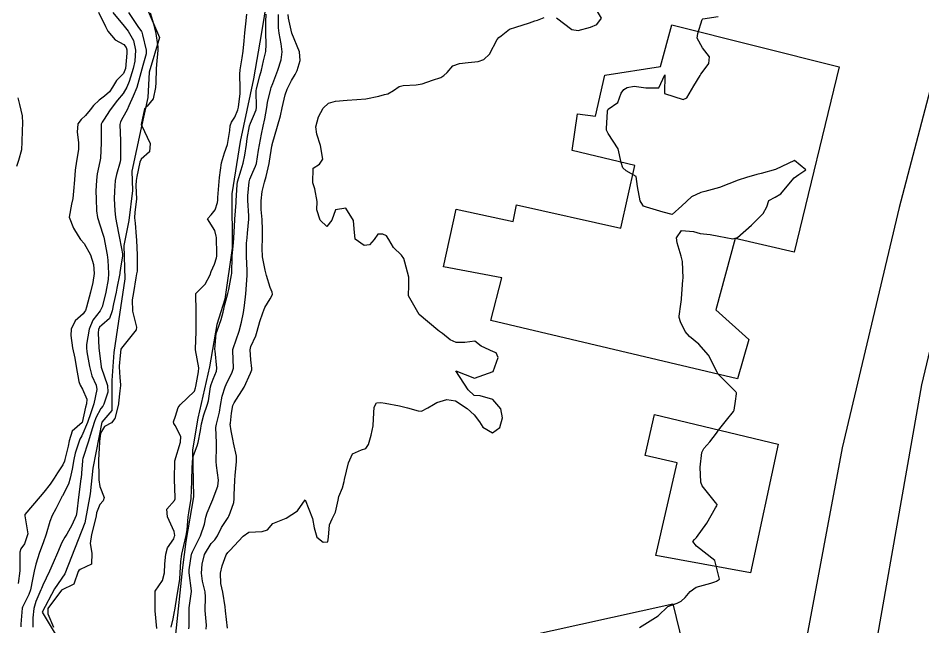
# Model space of a CAD drawing. Header units: metres. Extents: x 292545 to 299085, y 7450245 to 7463078.
# Drawn here: x 296687.5 to 296784.5, y 7460885.7 to 7460951 of the extents above; entities that cross this region are included whole.
import ezdxf

# ---------------------------------------------------------------- set-up
doc = ezdxf.new("R2010")
doc.units = ezdxf.units.M
for name, color, linetype in [('Curvas de Nivel 1m', 11, 'Continuous'), ('Curvas de Nivel 5m', 15, 'Continuous'), ('Edificações', 30, 'Continuous'), ('Hidrografia', 140, 'Continuous'), ('Vias Primárias', 230, 'Continuous')]:
    doc.layers.add(name, color=color, linetype=linetype)

msp = doc.modelspace()

# ---------------------------------------------------------------- linework, layer by layer
at = {"layer": 'Curvas de Nivel 1m', "flags": 128}
for points, elevation in [([(296696.161, 7460951.588), (296696.9, 7460950.054), (296697.167, 7460949.576), (296697.966, 7460948.646), (296698.879, 7460948.118), (296699.146, 7460947.827), (296699.208, 7460947.555), (296699.204, 7460947.219), (296699.057, 7460945.557), (296698.837, 7460945.014), (296698.11, 7460944.288), (296697.673, 7460943.571), (296697.328, 7460943.065), (296696.813, 7460942.599), (296696.232, 7460942.162), (296695.644, 7460941.592), (296695.28, 7460941.111), (296694.787, 7460940.512), (296694.298, 7460940.089), (296693.94, 7460939.612), (296693.873, 7460938.722), (296694.008, 7460937.611), (296694.013, 7460936.878), (296693.802, 7460935.614), (296693.662, 7460934.672), (296693.585, 7460933.617), (296693.468, 7460932.395), (296693.405, 7460931.619), (296693.284, 7460931.01), (296693.032, 7460929.624), (296693.471, 7460928.447), (296693.98, 7460927.61), (296694.253, 7460927.23), (296694.625, 7460926.808), (296695.295, 7460925.593), (296695.629, 7460924.559), (296695.716, 7460923.589), (296695.547, 7460922.617), (296695.291, 7460921.593), (296694.895, 7460919.953), (296694.756, 7460919.607), (296694.681, 7460919.468), (296694.538, 7460919.267), (296693.649, 7460918.496), (296693.23, 7460917.623), (296693.189, 7460916.94), (296693.388, 7460915.621), (296693.611, 7460914.484), (296693.762, 7460913.617), (296694.06, 7460912.001), (296694.184, 7460911.613), (296694.438, 7460911.168), (296694.921, 7460910.096), (296694.875, 7460909.603), (296694.775, 7460909.247), (296694.398, 7460907.61), (296693.334, 7460906.67), (296693.023, 7460905.623), (296692.92, 7460905.072), (296692.556, 7460903.628), (296692.515, 7460903.464), (296692.344, 7460903.056), (296691.756, 7460902.211), (296691.397, 7460901.639), (296690.97, 7460900.99), (296690.308, 7460900.118), (296689.925, 7460899.656), (296688.283, 7460897.735), (296688.257, 7460897.706), (296688.258, 7460897.68), (296688.282, 7460897.612), (296688.584, 7460895.675), (296688.242, 7460894.591), (296687.847, 7460894.074), (296687.722, 7460893.685), (296687.743, 7460892.152), (296687.731, 7460891.685), (296687.548, 7460890.328)], 654), ([(296697.703, 7460951.568), (296698.901, 7460950.082), (296699.326, 7460949.546), (296699.906, 7460948.567), (296700.12, 7460947.541), (296700.048, 7460946.349), (296699.886, 7460945.544), (296699.455, 7460944.177), (296699.206, 7460943.554), (296698.816, 7460942.885), (296698.214, 7460942.161), (296697.727, 7460941.571), (296697.357, 7460941.012), (296696.781, 7460940.133), (296696.551, 7460939.807), (296696.465, 7460939.583), (296696.453, 7460937.886), (296696.455, 7460937.583), (296696.371, 7460935.95), (296696.319, 7460935.584), (296696.034, 7460934.266), (296695.933, 7460933.588), (296695.879, 7460932.401), (296695.901, 7460931.588), (296695.966, 7460930.285), (296696.063, 7460929.586), (296696.635, 7460927.791), (296696.697, 7460927.579), (296696.72, 7460927.491), (296697.108, 7460925.575), (296697.169, 7460925.01), (296697.251, 7460923.573), (296697.204, 7460922.946), (296696.953, 7460921.576), (296696.881, 7460921.255), (296696.547, 7460919.996), (296696.328, 7460919.583), (296695.56, 7460918.562), (296695.153, 7460917.6), (296694.873, 7460915.981), (296694.866, 7460915.604), (296694.927, 7460915.163), (296695.199, 7460913.599), (296695.455, 7460912.597), (296695.929, 7460911.588), (296695.995, 7460911.143), (296695.657, 7460909.591), (296695.351, 7460908.654), (296694.992, 7460907.601), (296694.379, 7460906.183), (296694.164, 7460905.823), (296694.076, 7460905.613), (296693.669, 7460904.307), (296693.516, 7460903.618), (296693.35, 7460902.607), (296693.133, 7460901.622), (296692.936, 7460901.005), (296692.304, 7460899.757), (296692.252, 7460899.682), (296692.222, 7460899.631), (296691.579, 7460898.348), (296691.211, 7460897.641), (296690.943, 7460896.973), (296690.56, 7460895.647), (296690.243, 7460894.695), (296689.838, 7460893.664), (296689.452, 7460892.43), (296689.286, 7460891.669), (296689.089, 7460890.776), (296688.86, 7460889.673), (296688.692, 7460889.16), (296688.167, 7460888.078), (296688.027, 7460887.819), (296687.987, 7460887.682), (296687.854, 7460885.966), (296687.844, 7460885.683)], 653), ([(296699.376, 7460951.545), (296700.39, 7460950.046), (296700.766, 7460949.531), (296700.807, 7460949.446), (296700.889, 7460949.173), (296701.271, 7460947.526), (296701.264, 7460947.129), (296700.844, 7460945.626), (296700.826, 7460945.547), (296700.823, 7460945.53), (296700.816, 7460945.504), (296700.284, 7460943.538), (296699.875, 7460942.606), (296699.401, 7460941.551), (296699.233, 7460941.117), (296698.784, 7460940.288), (296698.512, 7460939.827), (296698.437, 7460939.563), (296698.529, 7460937.788), (296698.538, 7460937.562), (296698.504, 7460935.794), (296698.473, 7460935.563), (296698.086, 7460934.193), (296697.964, 7460933.567), (296697.867, 7460932.392), (296697.856, 7460931.568), (296697.898, 7460930.334), (296697.986, 7460929.567), (296698.3, 7460927.899), (296698.368, 7460927.563), (296698.62, 7460926.271), (296698.73, 7460925.674), (296698.738, 7460925.558), (296698.732, 7460925.437), (296698.599, 7460924.618), (296698.467, 7460923.679), (296698.448, 7460923.561), (296698.134, 7460921.998), (296698.042, 7460921.565), (296697.782, 7460920.336), (296697.642, 7460919.569), (296697.349, 7460918.753), (296696.52, 7460918.041), (296696.282, 7460917.818), (296696.182, 7460917.585), (296696.134, 7460917.211), (296696.203, 7460915.584), (296696.449, 7460913.594), (296696.463, 7460913.549), (296697.136, 7460911.573), (296697.151, 7460910.858), (296696.741, 7460909.577), (296696.63, 7460909.367), (296696.416, 7460909.099), (296695.888, 7460908.1), (296695.697, 7460907.59), (296695.37, 7460906.583), (296695.102, 7460905.599), (296694.485, 7460903.739), (296694.457, 7460903.608), (296694.451, 7460903.508), (296694.331, 7460902.158), (296694.291, 7460901.643), (296694.288, 7460901.61), (296694.066, 7460899.852), (296694.036, 7460899.613), (296693.86, 7460898.033), (296693.76, 7460897.615), (296693.297, 7460896.59), (296692.775, 7460895.625), (296692.571, 7460895.306), (296692.244, 7460894.723), (296691.757, 7460893.637), (296691.312, 7460892.548), (296690.922, 7460891.649), (296690.188, 7460890.145), (296690.047, 7460889.798), (296689.995, 7460889.662), (296689.443, 7460888.394), (296689.223, 7460887.669), (296689.145, 7460886.673), (296689.141, 7460885.67)], 652), ([(296701.706, 7460951.522), (296702.064, 7460950.36), (296702.287, 7460949.516), (296702.507, 7460947.884), (296702.515, 7460947.514), (296702.393, 7460945.972), (296702.352, 7460945.515), (296702.291, 7460944.053), (296702.274, 7460943.515), (296702.036, 7460942.292), (296701.378, 7460941.524), (296701.103, 7460941.223), (296700.776, 7460939.736), (296700.752, 7460939.551), (296700.753, 7460939.53), (296700.751, 7460939.508), (296700.772, 7460939.465), (296701.707, 7460937.52), (296701.641, 7460936.624), (296700.736, 7460935.853), (296700.591, 7460935.532), (296700.272, 7460933.974), (296700.189, 7460933.538), (296700.17, 7460933.011), (296700.248, 7460931.537), (296700.046, 7460930.156), (296700.028, 7460929.539), (296700.092, 7460928.983), (296700.214, 7460927.536), (296700.241, 7460927.147), (296700.294, 7460925.535), (296700.292, 7460923.83), (296700.249, 7460923.535), (296700.159, 7460923.117), (296699.905, 7460921.54), (296699.76, 7460920.747), (296699.824, 7460919.541), (296700.23, 7460917.821), (296700.188, 7460917.535), (296699.069, 7460916.122), (296698.615, 7460915.558), (296698.573, 7460915.477), (296698.481, 7460914.781), (296698.396, 7460913.629), (296698.395, 7460913.561), (296698.452, 7460912.426), (296698.526, 7460911.641), (296698.519, 7460911.559), (296698.437, 7460911.012), (296698.309, 7460909.676), (296698.301, 7460909.561), (296697.925, 7460908.04), (296697.557, 7460907.568), (296696.8, 7460907.165), (296696.382, 7460906.444), (296696.275, 7460905.581), (296696.266, 7460905.476), (296696.159, 7460903.583), (296696.207, 7460901.7), (296696.203, 7460901.582), (296696.199, 7460901.459), (296696.315, 7460900.754), (296696.782, 7460899.575), (296696.654, 7460899.22), (296696.291, 7460898.813), (296695.961, 7460897.901), (296695.898, 7460897.586), (296695.801, 7460897.12), (296695.402, 7460895.593), (296695.272, 7460894.623), (296695.453, 7460893.592), (296695.408, 7460892.399), (296694.206, 7460891.834), (296694.069, 7460891.747), (296694, 7460891.612), (296693.538, 7460890.268), (296692.183, 7460889.63), (296690.744, 7460887.651), (296690.719, 7460887.087), (296691.342, 7460885.642)], 651), ([(296702.402, 7460885.507), (296702.246, 7460887.425), (296702.241, 7460887.509), (296702.235, 7460889.457), (296702.246, 7460889.509), (296703.018, 7460890.679), (296703.254, 7460891.499), (296703.278, 7460892.438), (296703.369, 7460893.499), (296703.555, 7460894.181), (296704.249, 7460895.118), (296704.324, 7460895.418), (296704.327, 7460895.489), (296704.257, 7460895.909), (296703.569, 7460897.497), (296703.481, 7460898.302), (296704.299, 7460899.226), (296704.362, 7460899.43), (296704.372, 7460899.489), (296704.373, 7460899.558), (296704.323, 7460901.49), (296704.353, 7460903.49), (296704.937, 7460905.482), (296704.982, 7460906.084), (296704.391, 7460907.296), (296704.249, 7460907.491), (296704.205, 7460907.683), (296704.405, 7460908.275), (296704.71, 7460909.194), (296704.898, 7460909.483), (296706.438, 7460910.954), (296706.576, 7460911.324), (296706.602, 7460911.458), (296706.885, 7460913.029), (296706.91, 7460913.456), (296706.572, 7460915.379), (296706.565, 7460915.459), (296706.617, 7460917.354), (296706.617, 7460917.459), (296706.625, 7460919.376), (296706.626, 7460919.459), (296706.605, 7460921.417), (296706.621, 7460921.459), (296707.606, 7460922.417), (296708.126, 7460923.445), (296708.227, 7460923.804), (296708.6, 7460924.568), (296708.806, 7460925.242), (296708.831, 7460925.438), (296708.836, 7460925.658), (296708.792, 7460927.438), (296708.782, 7460927.585), (296708.64, 7460928.19), (296707.84, 7460929.448), (296708.224, 7460929.88), (296708.667, 7460930.395), (296708.917, 7460931.199), (296708.956, 7460931.436), (296708.969, 7460931.719), (296709.081, 7460933.434), (296709.136, 7460933.862), (296709.33, 7460935.431), (296709.649, 7460936.517), (296709.996, 7460937.421), (296710.247, 7460938.897), (296710.269, 7460939.418), (296710.402, 7460939.792), (296710.787, 7460940.349), (296711.081, 7460941.125), (296711.15, 7460941.407), (296711.347, 7460942.875), (296711.341, 7460943.405), (296711.307, 7460944.937), (296711.345, 7460945.405), (296711.564, 7460946.701), (296711.661, 7460947.402), (296711.763, 7460948.522), (296711.85, 7460949.4), (296711.955, 7460950.347), (296712.063, 7460951.398)], 651), ([(296703.956, 7460885.672), (296704.149, 7460886.552), (296704.32, 7460887.329), (296704.345, 7460887.488), (296704.585, 7460889.08), (296704.662, 7460889.485), (296704.875, 7460890.804), (296704.914, 7460891.483), (296704.997, 7460892.707), (296705.1, 7460893.481), (296705.298, 7460894.424), (296705.572, 7460895.477), (296705.654, 7460896.081), (296705.763, 7460897.475), (296705.843, 7460897.911), (296706.106, 7460899.463), (296706.161, 7460901.302), (296706.16, 7460901.462), (296706.157, 7460901.631), (296706.231, 7460903.462), (296706.359, 7460904.067), (296706.732, 7460905.094), (296706.828, 7460905.455), (296707.089, 7460906.75), (296707.207, 7460907.452), (296707.449, 7460908.408), (296707.811, 7460909.446), (296707.937, 7460909.936), (296708.177, 7460911.443), (296708.229, 7460911.659), (296708.451, 7460912.237), (296708.8, 7460913.096), (296708.862, 7460913.436), (296708.653, 7460915.276), (296708.64, 7460915.439), (296708.791, 7460917.156), (296708.864, 7460917.436), (296709.315, 7460918.648), (296709.532, 7460919.43), (296709.719, 7460920.254), (296710.011, 7460921.426), (296710.12, 7460921.872), (296710.425, 7460923.422), (296710.439, 7460923.568), (296710.5, 7460925.421), (296710.627, 7460926.854), (296710.674, 7460927.41), (296710.776, 7460929.285), (296710.785, 7460929.409), (296710.911, 7460931.177), (296710.923, 7460931.408), (296711.009, 7460933.098), (296711.055, 7460933.406), (296711.437, 7460934.681), (296711.659, 7460935.401), (296711.852, 7460936.283), (296712.011, 7460937.397), (296712.1, 7460938.056), (296712.352, 7460939.394), (296712.457, 7460939.714), (296712.789, 7460940.437), (296713.052, 7460941.135), (296713.083, 7460941.387), (296713.056, 7460943.152), (296713.08, 7460943.387), (296713.458, 7460944.763), (296713.625, 7460945.382), (296713.859, 7460946.379), (296714.079, 7460947.378), (296714.136, 7460948.122), (296714.096, 7460949.378), (296714.106, 7460950.579), (296714.133, 7460951.378)], 652), ([(296705.836, 7460885.473), (296705.871, 7460885.738), (296705.88, 7460887.473), (296705.895, 7460887.743), (296706.113, 7460889.471), (296706.113, 7460889.541), (296705.889, 7460891.473), (296705.893, 7460891.788), (296706.14, 7460893.471), (296706.158, 7460893.546), (296706.235, 7460893.72), (296707.093, 7460895.457), (296707.523, 7460896.709), (296707.681, 7460897.449), (296707.812, 7460897.912), (296708.298, 7460899.102), (296708.405, 7460899.335), (296708.451, 7460899.439), (296708.964, 7460900.786), (296709.007, 7460901.433), (296708.803, 7460902.979), (296708.784, 7460903.436), (296708.818, 7460904.985), (296708.804, 7460905.436), (296708.752, 7460907.074), (296708.793, 7460907.436), (296709.118, 7460908.727), (296709.245, 7460909.432), (296709.421, 7460910.442), (296709.74, 7460911.427), (296709.956, 7460911.916), (296710.458, 7460912.887), (296710.618, 7460913.418), (296710.572, 7460915.338), (296710.575, 7460915.419), (296710.603, 7460915.528), (296711.234, 7460917.409), (296711.483, 7460918.366), (296711.686, 7460919.403), (296711.808, 7460920.137), (296711.95, 7460921.399), (296712.049, 7460922.869), (296712.085, 7460923.397), (296712.082, 7460923.906), (296712.006, 7460925.399), (296712.041, 7460926.813), (296712.089, 7460927.395), (296712.131, 7460927.903), (296712.278, 7460929.394), (296712.281, 7460929.771), (296712.173, 7460931.395), (296712.174, 7460931.909), (296712.307, 7460933.394), (296712.389, 7460933.71), (296712.714, 7460934.46), (296713.004, 7460935.103), (296713.088, 7460935.386), (296713.327, 7460936.802), (296713.428, 7460937.383), (296713.625, 7460938.521), (296713.811, 7460939.38), (296714.003, 7460940.159), (296714.198, 7460941.376), (296714.271, 7460941.912), (296714.62, 7460943.372), (296714.67, 7460943.526), (296714.829, 7460943.941), (296715.375, 7460945.362), (296715.744, 7460946.472), (296715.858, 7460947.355), (296715.728, 7460948.204), (296715.516, 7460949.361), (296715.468, 7460949.931), (296715.467, 7460951.362)], 653), ([(296707.713, 7460885.446), (296707.725, 7460885.861), (296707.612, 7460887.448), (296707.627, 7460888.898), (296707.586, 7460889.449), (296707.314, 7460890.573), (296707.191, 7460891.455), (296707.256, 7460892.416), (296707.535, 7460893.45), (296708.245, 7460894.613), (296708.646, 7460895.039), (296708.9, 7460895.434), (296709.335, 7460896.357), (296710.046, 7460897.422), (296710.131, 7460897.565), (296710.28, 7460897.919), (296710.67, 7460899.042), (296710.707, 7460899.414), (296710.704, 7460899.811), (296710.774, 7460901.413), (296710.823, 7460901.908), (296710.966, 7460903.411), (296710.944, 7460903.996), (296710.636, 7460905.416), (296710.585, 7460905.626), (296710.386, 7460906.691), (296710.29, 7460907.421), (296710.293, 7460907.522), (296710.411, 7460908.613), (296710.573, 7460909.418), (296710.717, 7460909.706), (296711.762, 7460911.4), (296712.458, 7460912.874), (296712.596, 7460913.254), (296712.604, 7460913.389), (296712.477, 7460914.311), (296712.41, 7460915.391), (296712.497, 7460915.768), (296713.013, 7460916.88), (296713.17, 7460917.383), (296713.468, 7460918.436), (296713.788, 7460919.377), (296714.001, 7460919.915), (296714.555, 7460920.862), (296714.754, 7460921.173), (296714.804, 7460921.366), (296714.763, 7460921.566), (296714.57, 7460922.083), (296714.173, 7460923.374), (296714.027, 7460923.94), (296713.75, 7460925.379), (296713.696, 7460926.306), (296713.728, 7460927.379), (296713.746, 7460928.274), (296713.691, 7460929.38), (296713.607, 7460930.443), (296713.605, 7460931.381), (296713.703, 7460932.37), (296713.941, 7460933.378), (296714.12, 7460933.965), (296714.439, 7460935.373), (296714.482, 7460935.617), (296714.751, 7460937.214), (296714.777, 7460937.345), (296714.781, 7460937.37), (296714.789, 7460937.405), (296715.339, 7460939.362), (296715.653, 7460940.494), (296715.862, 7460941.354), (296716.185, 7460942.718), (296716.393, 7460943.346), (296716.832, 7460944.255), (296717.252, 7460944.922), (296717.437, 7460945.334), (296717.762, 7460946.428), (296717.709, 7460947.332), (296716.893, 7460949.34), (296716.512, 7460950.949), (296716.486, 7460951.346)], 654), ([(296754.14, 7460885.624), (296756.153, 7460886.87), (296757.168, 7460887.86), (296758.174, 7460888.241), (296758.586, 7460888.436), (296759.039, 7460888.841), (296759.561, 7460889.465), (296760.194, 7460889.95), (296761.771, 7460890.379), (296762.2, 7460890.521), (296762.404, 7460890.595), (296762.707, 7460890.795), (296762.223, 7460892.8), (296760.245, 7460894.329), (296759.847, 7460894.834), (296760.022, 7460895.066), (296760.257, 7460895.283), (296761.339, 7460896.814), (296762.29, 7460898.467), (296762.418, 7460898.672), (296762.454, 7460898.798), (296762.296, 7460899.034), (296760.846, 7460900.822), (296760.695, 7460901.193), (296760.654, 7460902.817), (296760.809, 7460904.373), (296761.031, 7460904.813), (296761.663, 7460905.525), (296762.39, 7460906.47), (296762.517, 7460906.674), (296762.599, 7460906.798), (296763.466, 7460907.852), (296764.208, 7460908.782), (296764.277, 7460908.919), (296764.429, 7460909.879), (296764.54, 7460910.68), (296764.528, 7460910.779), (296764.497, 7460910.832), (296764.444, 7460910.885), (296762.576, 7460912.799), (296762.465, 7460912.983), (296761.537, 7460914.809), (296760.501, 7460916.009), (296759.49, 7460916.835), (296759.029, 7460917.353), (296758.528, 7460918.398), (296758.393, 7460918.851), (296758.382, 7460919.005), (296758.554, 7460920.284), (296758.622, 7460920.789), (296758.623, 7460920.849), (296758.624, 7460920.909), (296758.795, 7460922.847), (296758.809, 7460923.071), (296758.748, 7460924.848), (296758.612, 7460925.433), (296758.156, 7460926.855), (296758.089, 7460927.405), (296758.646, 7460928.189), (296759.911, 7460928.097), (296760.644, 7460927.883), (296761.706, 7460927.746), (296762.641, 7460927.571), (296764.121, 7460927.302), (296764.64, 7460927.449), (296766.124, 7460928.758), (296766.658, 7460929.283), (296767.388, 7460930.02), (296767.787, 7460930.739), (296768.005, 7460931.415), (296768.689, 7460931.778), (296769.278, 7460932.137), (296769.779, 7460932.714), (296770.714, 7460933.836), (296771.225, 7460934.188), (296771.947, 7460934.688), (296770.733, 7460935.702), (296768.723, 7460934.73), (296767.162, 7460934.302), (296766.717, 7460934.178), (296765.602, 7460933.873), (296764.711, 7460933.584), (296762.703, 7460932.8), (296761.14, 7460932.372), (296760.694, 7460932.249), (296759.715, 7460931.807), (296758.673, 7460930.85), (296757.635, 7460929.889), (296756.666, 7460930.161), (296754.886, 7460930.673), (296754.671, 7460930.744), (296754.583, 7460930.803), (296754.495, 7460930.893), (296754.213, 7460931.364), (296753.938, 7460932.901), (296753.783, 7460933.974), (296752.719, 7460934.569), (296752.349, 7460934.924), (296752.175, 7460935.482), (296751.854, 7460936.929), (296750.769, 7460938.577), (296750.609, 7460938.942), (296750.589, 7460939.128), (296750.695, 7460940.941), (296750.711, 7460941.024), (296750.797, 7460941.203), (296751.808, 7460941.93), (296752.184, 7460942.926), (296752.45, 7460943.3), (296752.829, 7460943.536), (296753.58, 7460943.659), (296754.829, 7460943.498), (296756.214, 7460943.491), (296756.843, 7460944.87), (296756.823, 7460942.87), (296758.814, 7460942.225), (296759.224, 7460942.428), (296759.466, 7460942.834), (296759.957, 7460943.703), (296760.632, 7460944.822), (296760.714, 7460944.952), (296760.846, 7460945.129), (296761.561, 7460946.108), (296761.646, 7460946.812), (296760.877, 7460947.775), (296760.317, 7460948.826), (296760.403, 7460949.32), (296760.841, 7460950.821), (296760.871, 7460950.863), (296760.914, 7460950.88), (296762.575, 7460951.147)], 656)]:
    msp.add_lwpolyline(points, dxfattribs=dict(at, elevation=elevation))
at = {"layer": 'Curvas de Nivel 5m', "elevation": 655, "flags": 128}
for points in [[(296745.239, 7460951.007), (296746.9, 7460949.737), (296747.55, 7460949.631), (296748.903, 7460949.991), (296749.576, 7460950.284), (296750.078, 7460950.948), (296748.941, 7460952.826)], [(296709.993, 7460885.563), (296709.776, 7460887.424), (296709.748, 7460887.844), (296709.503, 7460889.427), (296709.286, 7460890.335), (296709.23, 7460891.43), (296709.403, 7460892.24), (296709.827, 7460893.424), (296710.012, 7460893.646), (296710.237, 7460893.87), (296711.655, 7460895.399), (296712.257, 7460895.836), (296713.714, 7460895.92), (296714.26, 7460896.105), (296714.85, 7460896.781), (296716.273, 7460897.35), (296717.499, 7460898.118), (296718.303, 7460899.32), (296719.108, 7460897.312), (296719.263, 7460896.31), (296719.551, 7460895.307), (296720.248, 7460894.768), (296720.724, 7460894.82), (296720.812, 7460895.294), (296720.916, 7460896.644), (296721.202, 7460897.291), (296721.566, 7460898.005), (296721.83, 7460899.285), (296721.914, 7460899.676), (296722.316, 7460900.59), (296722.489, 7460901.278), (296722.541, 7460901.493), (296722.951, 7460903.271), (296723.367, 7460904.251), (296724.364, 7460904.681), (296724.81, 7460904.802), (296725.08, 7460905.243), (296725.383, 7460906.24), (296725.6, 7460907.238), (296725.641, 7460908.001), (296725.721, 7460909.237), (296725.941, 7460909.722), (296726.428, 7460909.763), (296726.87, 7460909.666), (296728.425, 7460909.389), (296729.276, 7460909.191), (296730.418, 7460908.838), (296730.76, 7460908.834), (296731.459, 7460909.17), (296732.052, 7460909.53), (296732.422, 7460909.745), (296733.498, 7460910.073), (296734.425, 7460909.92), (296735.679, 7460909.117), (296736.406, 7460908.442), (296736.982, 7460907.684), (296737.364, 7460907.1), (296738.387, 7460906.49), (296739.165, 7460907.078), (296739.441, 7460908.112), (296739.272, 7460909.071), (296738.428, 7460910.08), (296737.063, 7460910.471), (296736.434, 7460910.483), (296735.776, 7460911.117), (296734.463, 7460913.13), (296736.455, 7460912.358), (296738.463, 7460913.08), (296738.985, 7460914.575), (296738.76, 7460915.077), (296738.494, 7460915.195), (296737.175, 7460915.776), (296736.505, 7460916.331), (296735.437, 7460916.187), (296734.503, 7460916.17), (296733.831, 7460916.465), (296733.013, 7460917.153), (296732.723, 7460917.365), (296732.516, 7460917.507), (296730.533, 7460919.18), (296729.371, 7460921.192), (296729.424, 7460922.342), (296729.41, 7460923.192), (296729.003, 7460924.8), (296728.883, 7460925.197), (296728.616, 7460925.534), (296727.784, 7460926.372), (296727.274, 7460927.22), (296727.02, 7460927.608), (296726.638, 7460927.787), (296726.085, 7460927.789), (296725.687, 7460927.239), (296725.21, 7460926.661), (296724.626, 7460926.593), (296723.651, 7460927.26), (296723.544, 7460928.361), (296723.488, 7460929.262), (296722.672, 7460930.571), (296721.545, 7460930.412), (296721.173, 7460929.292), (296720.646, 7460928.633), (296719.924, 7460929.307), (296719.559, 7460930.422), (296719.583, 7460931.311), (296719.342, 7460932.668), (296719.14, 7460933.316), (296719.155, 7460934.879), (296719.83, 7460935.309), (296720.214, 7460935.822), (296719.948, 7460937.308), (296719.55, 7460938.528), (296719.46, 7460939.313), (296719.727, 7460940.372), (296720.228, 7460941.306), (296720.808, 7460941.851), (296721.567, 7460942.045), (296722.812, 7460942.174), (296723.838, 7460942.235), (296724.813, 7460942.295), (296726.192, 7460942.604), (296726.818, 7460942.753), (296727.184, 7460942.85), (296727.775, 7460943.21), (296728.391, 7460943.641), (296728.828, 7460943.751), (296730.206, 7460943.809), (296730.83, 7460943.918), (296731.968, 7460944.297), (296732.838, 7460944.61), (296733.184, 7460944.802), (296733.514, 7460945.143), (296734.139, 7460945.851), (296734.858, 7460946.106), (296735.779, 7460946.201), (296736.861, 7460946.305), (296737.451, 7460946.514), (296738.053, 7460947.092), (296738.889, 7460948.663), (296739.074, 7460948.895), (296739.304, 7460949.076), (296740.196, 7460949.771), (296740.902, 7460950), (296742.333, 7460950.465), (296742.909, 7460950.666), (296743.195, 7460950.742), (296743.913, 7460951.02)], [(296687.529, 7460942.408), (296687.715, 7460941.686), (296687.986, 7460940.48), (296688.031, 7460939.681), (296687.98, 7460938.897), (296687.959, 7460937.682), (296687.905, 7460936.843), (296687.6, 7460935.687), (296687.366, 7460935.048)]]:
    msp.add_lwpolyline(points, dxfattribs=at)
at = {"layer": 'Edificações'}
for points in [[(296764.621, 7460912.3), (296738.215, 7460918.524), (296739.4, 7460923.101), (296733.144, 7460924.285), (296734.495, 7460930.463), (296740.613, 7460929.142), (296740.944, 7460930.958), (296752.136, 7460928.429), (296753.653, 7460935.157), (296746.928, 7460936.753), (296747.507, 7460940.699), (296749.437, 7460940.451), (296750.43, 7460944.84), (296756.383, 7460945.776), (296757.596, 7460950.235), (296775.526, 7460945.747), (296770.718, 7460925.88), (296764.4, 7460927.344), (296762.331, 7460919.693), (296765.852, 7460916.494)], [(296766.047, 7460891.499), (296755.897, 7460893.342), (296758.166, 7460903.276), (296754.741, 7460904.081), (296755.748, 7460908.458), (296768.999, 7460905.279)], [(296725.066, 7460880.946), (296757.72, 7460888.149), (296761.347, 7460873.234), (296756.084, 7460872.047), (296756.88, 7460868.17), (296752.453, 7460867.161), (296751.549, 7460871.105), (296731.428, 7460867.041), (296730.01, 7460873.21), (296727.337, 7460872.468)]]:
    msp.add_lwpolyline(points, close=True, dxfattribs=at)
at = {"layer": 'Hidrografia'}
for points in [[(296714.185, 7460952.945), (296713.617, 7460949.435), (296712.767, 7460944.452), (296711.347, 7460937.739), (296710.44, 7460932.133), (296710.497, 7460926.301), (296709.702, 7460920.825), (296708.851, 7460918.107), (296708.058, 7460913.577), (296706.81, 7460908.084), (296706.243, 7460904.658), (296706.357, 7460899.618), (296705.506, 7460894.839), (296705.166, 7460892.064), (296704.429, 7460884.914)], [(296701.26, 7460952.193), (296702.69, 7460948.893), (296701.579, 7460945.16), (296701.452, 7460942.463), (296700.721, 7460939.195), (296699.736, 7460934.541), (296699.799, 7460932.479), (296699.418, 7460929.243), (296698.878, 7460926.578), (296698.974, 7460923.001), (296698.307, 7460918.464), (296697.798, 7460915.101), (296697.576, 7460912.1), (296697.576, 7460908.896), (296696.528, 7460907.627), (296695.574, 7460902.692), (296695.256, 7460899.964), (296694.684, 7460896.854), (296692.556, 7460891.369), (296691.444, 7460889.751), (296690.11, 7460887.277), (296691.728, 7460884.594)]]:
    msp.add_lwpolyline(points, dxfattribs=at)
at = {"layer": 'Vias Primárias'}
msp.add_lwpolyline([(296857.786, 7461232.47), (296847.691, 7461212.513), (296832.265, 7461185.32), (296821.944, 7461165.728), (296815.949, 7461150.835, 0.10225), (296806.91, 7461100.853, 0.046717), (296810.371, 7461056.92, -0.057514), (296810.833, 7461048.809, -0.032088), (296807.622, 7461029.141), (296798.24, 7460992.529), (296787.99, 7460953.669), (296781.969, 7460930.647), (296775.848, 7460904.887), (296771.836, 7460883.499), (296769.706, 7460864.173), (296769.209, 7460856.458)], format="xyb", dxfattribs=at)
at = {"layer": 'Vias Primárias', "elevation": 667.587}
msp.add_lwpolyline([(296777.513, 7460872.406), (296784.409, 7460911.637), (296787.396, 7460924.274), (296791.025, 7460938.07), (296794.525, 7460951.481), (296798.056, 7460964.765), (296801.944, 7460979.605), (296806.913, 7460997.905), (296809.432, 7461006.899), (296811.495, 7461013.027), (296814.766, 7461020.448), (296820.489, 7461031.562), (296825.036, 7461039.839), (296831.416, 7461048.776), (296841.099, 7461059.015), (296846.46, 7461064.729), (296855.49, 7461072.619), (296863.571, 7461078.609), (296871.945, 7461083.284), (296882.839, 7461088.687)], dxfattribs=at)

doc.saveas('drawing.dxf')
